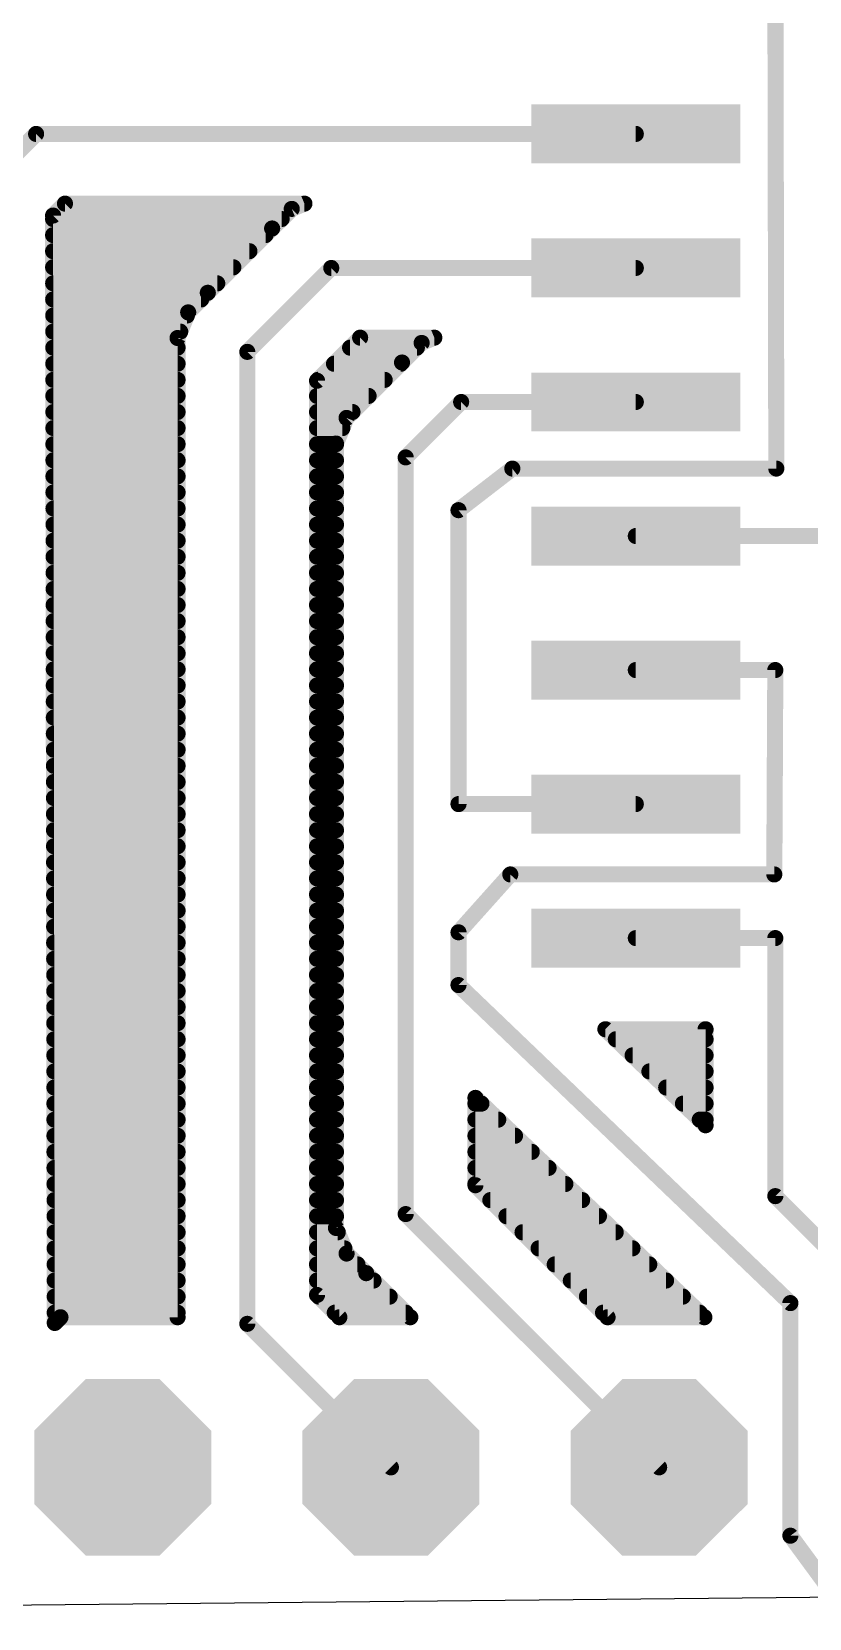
# Model space of a CAD drawing. Extents: x -10.4 to 51.9, y -1.7 to 39.2.
# Drawn here: x 12.46 to 19.82, y 0 to 15.03 of the extents above; entities that cross this region are included whole.
import ezdxf

# ---------------------------------------------------------------- set-up
doc = ezdxf.new("R2010")
doc.units = 0
for name, color, linetype in [('1', 14, 'CONTINUOUS'), ('17', 94, 'CONTINUOUS'), ('20', 178, 'CONTINUOUS')]:
    doc.layers.add(name, color=color, linetype=linetype)

# ---------------------------------------------------------------- blocks, each defined once
blk = doc.blocks.new('OCTAGONP')
at = {"const_width": 0.5}
blk.add_lwpolyline([(-0.25, -0.1036), (-0.25, 0.1036), (-0.1036, 0.25), (0.1036, 0.25), (0.25, 0.1036), (0.25, -0.1036), (0.1036, -0.25), (-0.1036, -0.25), (-0.25, -0.1036), (-0.25, 0.1036)], dxfattribs=at)
blk = doc.blocks.new('RECT')
blk.add_solid([(-0.5, -0.5), (0.5, -0.5), (-0.5, 0.5), (0.5, 0.5)])

msp = doc.modelspace()

# ---------------------------------------------------------------- linework, layer by layer
at = {"layer": '1', "const_width": 0.1524}
for points in [[(19.5096, 10.8939), (19.5, 16)], [(12.5, 14.065), (12, 13.565)], [(18.179, 14.065), (12.5, 14.065)], [(12.6608, 13.2919), (12.7735, 13.4046)], [(12.7735, 13.4046), (15.041, 13.4046)], [(14.9209, 13.3549), (14.7351, 13.1691)], [(15.041, 13.4046), (14.9209, 13.3549)], [(12.6765, 2.798), (12.6608, 13.2919)], [(12.6609, 13.2588), (14.8249, 13.2588)], [(14.7351, 13.1691), (14.1259, 12.5599)], [(14.7351, 13.1691), (14.7351, 13.1691)], [(12.6611, 13.1064), (14.6725, 13.1064)], [(12.6613, 12.954), (14.5201, 12.954)], [(12.6615, 12.8016), (14.3677, 12.8016)], [(14.5, 12), (15.295, 12.795)], [(15.295, 12.795), (18.179, 12.795)], [(12.6618, 12.6492), (14.2153, 12.6492)], [(14.1259, 12.5599), (13.9401, 12.3741)], [(14.1259, 12.5599), (14.1259, 12.5599)], [(12.662, 12.4968), (14.0629, 12.4968)], [(12.6622, 12.3444), (13.9278, 12.3444)], [(13.9401, 12.3741), (13.8396, 12.1314)], [(12.6624, 12.192), (13.8647, 12.192)], [(13.8396, 12.1314), (13.8396, 2.8524)], [(15.1604, 11.7265), (15.5685, 12.1346)], [(15.5685, 12.1346), (16.271, 12.1346)], [(16.271, 12.1346), (16.1509, 12.0849)], [(12.6627, 12.0396), (13.8396, 12.0396)], [(14.5, 2.79), (14.5, 12)], [(15.4735, 12.0396), (16.1057, 12.0396)], [(16.1509, 12.0849), (15.9651, 11.8991)], [(12.6629, 11.8872), (13.8396, 11.8872)], [(15.3211, 11.8872), (15.9533, 11.8872)], [(15.9651, 11.8991), (15.4401, 11.3741)], [(12.6631, 11.7348), (13.8396, 11.7348)], [(15.1604, 3.0635), (15.1604, 11.7265)], [(15.1687, 11.7348), (15.8009, 11.7348)], [(12.6634, 11.5824), (13.8396, 11.5824)], [(15.1604, 11.5824), (15.6485, 11.5824)], [(16, 11), (16.525, 11.525)], [(16.525, 11.525), (18.179, 11.525)], [(12.6636, 11.43), (13.8396, 11.43)], [(15.1604, 11.43), (15.4961, 11.43)], [(15.4401, 11.3741), (15.3396, 11.1314)], [(12.6638, 11.2776), (13.8396, 11.2776)], [(15.1604, 11.2776), (15.4002, 11.2776)], [(12.664, 11.1252), (13.8396, 11.1252)], [(15.1604, 11.1252), (15.3396, 11.1252)], [(15.3396, 11.1314), (15.3396, 3.6986)], [(12.6643, 10.9728), (13.8396, 10.9728)], [(15.1604, 10.9728), (15.3396, 10.9728)], [(16, 3.83), (16, 11)], [(12.6645, 10.8204), (13.8396, 10.8204)], [(15.1604, 10.8204), (15.3396, 10.8204)], [(16.5, 10.5), (17.0096, 10.8939)], [(17.0096, 10.8939), (19.5096, 10.8939)], [(12.6647, 10.668), (13.8396, 10.668)], [(15.1604, 10.668), (15.3396, 10.668)], [(12.6649, 10.5156), (13.8396, 10.5156)], [(15.1604, 10.5156), (15.3396, 10.5156)], [(16.5, 7.715), (16.5, 10.5)], [(12.6652, 10.3632), (13.8396, 10.3632)], [(15.1604, 10.3632), (15.3396, 10.3632)], [(12.6654, 10.2108), (13.8396, 10.2108)], [(15.1604, 10.2108), (15.3396, 10.2108)], [(20, 10.255), (18.179, 10.255)], [(12.6656, 10.0584), (13.8396, 10.0584)], [(15.1604, 10.0584), (15.3396, 10.0584)], [(12.6659, 9.906), (13.8396, 9.906)], [(15.1604, 9.906), (15.3396, 9.906)], [(12.6661, 9.7536), (13.8396, 9.7536)], [(15.1604, 9.7536), (15.3396, 9.7536)], [(12.6663, 9.6012), (13.8396, 9.6012)], [(15.1604, 9.6012), (15.3396, 9.6012)], [(12.6665, 9.4488), (13.8396, 9.4488)], [(15.1604, 9.4488), (15.3396, 9.4488)], [(12.6668, 9.2964), (13.8396, 9.2964)], [(15.1604, 9.2964), (15.3396, 9.2964)], [(12.667, 9.144), (13.8396, 9.144)], [(15.1604, 9.144), (15.3396, 9.144)], [(12.6672, 8.9916), (13.8396, 8.9916)], [(15.1604, 8.9916), (15.3396, 8.9916)], [(19.5, 8.985), (18.179, 8.985)], [(19.4904, 7.0482), (19.5, 8.985)], [(12.6674, 8.8392), (13.8396, 8.8392)], [(15.1604, 8.8392), (15.3396, 8.8392)], [(12.6677, 8.6868), (13.8396, 8.6868)], [(15.1604, 8.6868), (15.3396, 8.6868)], [(12.6679, 8.5344), (13.8396, 8.5344)], [(15.1604, 8.5344), (15.3396, 8.5344)], [(12.6681, 8.382), (13.8396, 8.382)], [(15.1604, 8.382), (15.3396, 8.382)], [(12.6684, 8.2296), (13.8396, 8.2296)], [(15.1604, 8.2296), (15.3396, 8.2296)], [(12.6686, 8.0772), (13.8396, 8.0772)], [(15.1604, 8.0772), (15.3396, 8.0772)], [(12.6688, 7.9248), (13.8396, 7.9248)], [(15.1604, 7.9248), (15.3396, 7.9248)], [(12.669, 7.7724), (13.8396, 7.7724)], [(15.1604, 7.7724), (15.3396, 7.7724)], [(12.6693, 7.62), (13.8396, 7.62)], [(15.1604, 7.62), (15.3396, 7.62)], [(18.179, 7.715), (16.5, 7.715)], [(12.6695, 7.4676), (13.8396, 7.4676)], [(15.1604, 7.4676), (15.3396, 7.4676)], [(12.6697, 7.3152), (13.8396, 7.3152)], [(15.1604, 7.3152), (15.3396, 7.3152)], [(12.67, 7.1628), (13.8396, 7.1628)], [(15.1604, 7.1628), (15.3396, 7.1628)], [(12.6702, 7.0104), (13.8396, 7.0104)], [(15.1604, 7.0104), (15.3396, 7.0104)], [(16.5, 6.5), (16.9904, 7.0482)], [(16.9904, 7.0482), (19.4904, 7.0482)], [(12.6704, 6.858), (13.8396, 6.858)], [(15.1604, 6.858), (15.3396, 6.858)], [(12.6706, 6.7056), (13.8396, 6.7056)], [(15.1604, 6.7056), (15.3396, 6.7056)], [(12.6709, 6.5532), (13.8396, 6.5532)], [(15.1604, 6.5532), (15.3396, 6.5532)], [(12.6711, 6.4008), (13.8396, 6.4008)], [(15.1604, 6.4008), (15.3396, 6.4008)], [(16.5, 6), (16.5, 6.5)], [(19.5, 6.445), (18.179, 6.445)], [(19.5, 4), (19.5, 6.445)], [(12.6713, 6.2484), (13.8396, 6.2484)], [(15.1604, 6.2484), (15.3396, 6.2484)], [(12.6715, 6.096), (13.8396, 6.096)], [(15.1604, 6.096), (15.3396, 6.096)], [(12.6718, 5.9436), (13.8396, 5.9436)], [(15.1604, 5.9436), (15.3396, 5.9436)], [(19.6427, 2.9864), (16.5, 6)], [(12.672, 5.7912), (13.8396, 5.7912)], [(15.1604, 5.7912), (15.3396, 5.7912)], [(12.6722, 5.6388), (13.8396, 5.6388)], [(15.1604, 5.6388), (15.3396, 5.6388)], [(12.6725, 5.4864), (13.8396, 5.4864)], [(15.1604, 5.4864), (15.3396, 5.4864)], [(17.8907, 5.5814), (18.8396, 5.5814)], [(18.8396, 4.6715), (17.8907, 5.5814)], [(17.9898, 5.4864), (18.8396, 5.4864)], [(18.8396, 5.5814), (18.8396, 4.6715)], [(12.6727, 5.334), (13.8396, 5.334)], [(15.1604, 5.334), (15.3396, 5.334)], [(18.1487, 5.334), (18.8396, 5.334)], [(12.6729, 5.1816), (13.8396, 5.1816)], [(15.1604, 5.1816), (15.3396, 5.1816)], [(18.3076, 5.1816), (18.8396, 5.1816)], [(12.6731, 5.0292), (13.8396, 5.0292)], [(15.1604, 5.0292), (15.3396, 5.0292)], [(16.6604, 4.1035), (16.6604, 4.9312)], [(16.6604, 4.9312), (18.8283, 2.8524)], [(18.4666, 5.0292), (18.8396, 5.0292)], [(12.6734, 4.8768), (13.8396, 4.8768)], [(15.1604, 4.8768), (15.3396, 4.8768)], [(16.6604, 4.8768), (16.7172, 4.8768)], [(18.6255, 4.8768), (18.8396, 4.8768)], [(12.6736, 4.7244), (13.8396, 4.7244)], [(15.1604, 4.7244), (15.3396, 4.7244)], [(16.6604, 4.7244), (16.8761, 4.7244)], [(18.7844, 4.7244), (18.8396, 4.7244)], [(12.6738, 4.572), (13.8396, 4.572)], [(15.1604, 4.572), (15.3396, 4.572)], [(16.6604, 4.572), (17.035, 4.572)], [(12.674, 4.4196), (13.8396, 4.4196)], [(15.1604, 4.4196), (15.3396, 4.4196)], [(16.6604, 4.4196), (17.1939, 4.4196)], [(12.6743, 4.2672), (13.8396, 4.2672)], [(15.1604, 4.2672), (15.3396, 4.2672)], [(16.6604, 4.2672), (17.3529, 4.2672)], [(12.6745, 4.1148), (13.8396, 4.1148)], [(15.1604, 4.1148), (15.3396, 4.1148)], [(16.6604, 4.1148), (17.5118, 4.1148)], [(17.9115, 2.8524), (16.6604, 4.1035)], [(20, 3.5), (19.5, 4)], [(12.6747, 3.9624), (13.8396, 3.9624)], [(15.1604, 3.9624), (15.3396, 3.9624)], [(16.8015, 3.9624), (17.6707, 3.9624)], [(12.675, 3.81), (13.8396, 3.81)], [(15.1604, 3.81), (15.3396, 3.81)], [(15.3396, 3.6986), (15.4401, 3.4559)], [(18.4, 1.43), (16, 3.83)], [(16.9539, 3.81), (17.8297, 3.81)], [(12.6752, 3.6576), (13.8396, 3.6576)], [(15.1604, 3.6576), (15.3566, 3.6576)], [(17.1063, 3.6576), (17.9886, 3.6576)], [(12.6754, 3.5052), (13.8396, 3.5052)], [(15.1604, 3.5052), (15.4197, 3.5052)], [(15.4401, 3.4559), (15.6259, 3.2701)], [(17.2587, 3.5052), (18.1475, 3.5052)], [(12.6756, 3.3528), (13.8396, 3.3528)], [(15.1604, 3.3528), (15.5433, 3.3528)], [(15.6259, 3.2701), (16.0437, 2.8524)], [(17.4111, 3.3528), (18.3065, 3.3528)], [(12.6759, 3.2004), (13.8396, 3.2004)], [(15.1604, 3.2004), (15.6957, 3.2004)], [(17.5635, 3.2004), (18.4654, 3.2004)], [(12.6761, 3.048), (13.8396, 3.048)], [(15.3715, 2.8524), (15.1604, 3.0635)], [(15.1759, 3.048), (15.8481, 3.048)], [(17.7159, 3.048), (18.6243, 3.048)], [(19.6427, 0.7823), (19.6427, 2.9864)], [(12.6763, 2.8956), (13.8396, 2.8956)], [(12.7308, 2.8524), (12.6765, 2.798)], [(13.8396, 2.8524), (12.7308, 2.8524)], [(15.86, 1.43), (14.5, 2.79)], [(15.3283, 2.8956), (16.0005, 2.8956)], [(16.0437, 2.8524), (15.3715, 2.8524)], [(17.8683, 2.8956), (18.7832, 2.8956)], [(18.8283, 2.8524), (17.9115, 2.8524)], [(20, 0.2959), (19.6427, 0.7823)]]:
    msp.add_lwpolyline(points, dxfattribs=at)
at = {"layer": '1', "const_width": 0.0762}
for points in [[(12.5, 14.1031, 1), (12.5, 14.0269)], [(12.5269, 14.0381, 1), (12.4731, 14.0919)], [(18.179, 14.0269, 1), (18.179, 14.1031)], [(12.7735, 13.4427, 1), (12.7735, 13.3665)], [(12.8005, 13.3777, 1), (12.7466, 13.4315)], [(14.9063, 13.3901, 1), (14.9355, 13.3197)], [(14.9479, 13.3279, 1), (14.894, 13.3818)], [(15.0556, 13.3694, 1), (15.0264, 13.4398)], [(15.041, 13.3665, 1), (15.041, 13.4427)], [(12.6989, 13.2919, 1), (12.6227, 13.2918)], [(12.6339, 13.3188, 1), (12.6877, 13.2649)], [(12.6609, 13.2969, 1), (12.6609, 13.2207)], [(14.7732, 13.1691, 1), (14.697, 13.1691)], [(14.7082, 13.196, 1), (14.7621, 13.1421)], [(14.7621, 13.1421, 1), (14.7082, 13.196)], [(14.8249, 13.2207, 1), (14.8249, 13.2969)], [(12.6611, 13.1445, 1), (12.6611, 13.0683)], [(14.6725, 13.0683, 1), (14.6725, 13.1445)], [(14.697, 13.1691, 1), (14.7732, 13.1691)], [(12.6613, 12.9921, 1), (12.6613, 12.9159)], [(14.5201, 12.9159, 1), (14.5201, 12.9921)], [(12.6615, 12.8397, 1), (12.6615, 12.7635)], [(14.3677, 12.7635, 1), (14.3677, 12.8397)], [(15.295, 12.8331, 1), (15.295, 12.7569)], [(15.3219, 12.7681, 1), (15.2681, 12.8219)], [(18.179, 12.7569, 1), (18.179, 12.8331)], [(12.6618, 12.6873, 1), (12.6618, 12.6111)], [(14.1259, 12.598, 1), (14.1259, 12.5218)], [(14.1529, 12.5329, 1), (14.099, 12.5868)], [(14.1259, 12.5218, 1), (14.1259, 12.598)], [(14.2153, 12.6111, 1), (14.2153, 12.6873)], [(12.662, 12.5349, 1), (12.662, 12.4587)], [(14.0629, 12.4587, 1), (14.0629, 12.5349)], [(14.099, 12.5868, 1), (14.1529, 12.5329)], [(12.6622, 12.3825, 1), (12.6622, 12.3063)], [(13.9132, 12.401, 1), (13.9671, 12.3471)], [(13.9753, 12.3595, 1), (13.9049, 12.3887)], [(13.9278, 12.3063, 1), (13.9278, 12.3825)], [(12.6624, 12.2301, 1), (12.6624, 12.1539)], [(13.8777, 12.1314, 1), (13.8015, 12.1314)], [(13.8044, 12.1459, 1), (13.8748, 12.1168)], [(13.8647, 12.1539, 1), (13.8647, 12.2301)], [(15.5685, 12.1727, 1), (15.5685, 12.0965)], [(15.5955, 12.1077, 1), (15.5416, 12.1615)], [(16.2856, 12.0994, 1), (16.2564, 12.1698)], [(16.271, 12.0965, 1), (16.271, 12.1727)], [(12.6627, 12.0777, 1), (12.6627, 12.0015)], [(13.8396, 12.0015, 1), (13.8396, 12.0777)], [(14.5381, 12, 1), (14.4619, 12)], [(14.4731, 12.0269, 1), (14.5269, 11.9731)], [(15.4735, 12.0777, 1), (15.4735, 12.0015)], [(16.1057, 12.0015, 1), (16.1057, 12.0777)], [(16.1363, 12.1201, 1), (16.1655, 12.0497)], [(16.1779, 12.0579, 1), (16.124, 12.1118)], [(12.6629, 11.9253, 1), (12.6629, 11.8491)], [(13.8396, 11.8491, 1), (13.8396, 11.9253)], [(15.3211, 11.9253, 1), (15.3211, 11.8491)], [(15.9382, 11.926, 1), (15.9921, 11.8721)], [(15.9921, 11.8721, 1), (15.9382, 11.926)], [(15.9533, 11.8491, 1), (15.9533, 11.9253)], [(12.6631, 11.7729, 1), (12.6631, 11.6967)], [(13.8396, 11.6967, 1), (13.8396, 11.7729)], [(15.1985, 11.7265, 1), (15.1223, 11.7265)], [(15.1335, 11.7534, 1), (15.1873, 11.6995)], [(15.1687, 11.7729, 1), (15.1687, 11.6967)], [(15.8009, 11.6967, 1), (15.8009, 11.7729)], [(12.6634, 11.6205, 1), (12.6634, 11.5443)], [(13.8396, 11.5443, 1), (13.8396, 11.6205)], [(15.1604, 11.6205, 1), (15.1604, 11.5443)], [(15.6485, 11.5443, 1), (15.6485, 11.6205)], [(16.525, 11.5631, 1), (16.525, 11.4869)], [(16.5519, 11.4981, 1), (16.4981, 11.5519)], [(18.179, 11.4869, 1), (18.179, 11.5631)], [(12.6636, 11.4681, 1), (12.6636, 11.3919)], [(13.8396, 11.3919, 1), (13.8396, 11.4681)], [(15.1604, 11.4681, 1), (15.1604, 11.3919)], [(15.4132, 11.401, 1), (15.4671, 11.3471)], [(15.4753, 11.3595, 1), (15.4049, 11.3887)], [(15.4961, 11.3919, 1), (15.4961, 11.4681)], [(12.6638, 11.3157, 1), (12.6638, 11.2395)], [(13.8396, 11.2395, 1), (13.8396, 11.3157)], [(15.1604, 11.3157, 1), (15.1604, 11.2395)], [(15.4002, 11.2395, 1), (15.4002, 11.3157)], [(12.664, 11.1633, 1), (12.664, 11.0871)], [(13.8396, 11.0871, 1), (13.8396, 11.1633)], [(15.1604, 11.1633, 1), (15.1604, 11.0871)], [(15.3777, 11.1314, 1), (15.3015, 11.1314)], [(15.3044, 11.1459, 1), (15.3748, 11.1168)], [(15.3396, 11.0871, 1), (15.3396, 11.1633)], [(12.6643, 11.0109, 1), (12.6643, 10.9347)], [(13.8396, 10.9347, 1), (13.8396, 11.0109)], [(15.1604, 11.0109, 1), (15.1604, 10.9347)], [(15.3396, 10.9347, 1), (15.3396, 11.0109)], [(16.0381, 11, 1), (15.9619, 11)], [(15.9731, 11.0269, 1), (16.0269, 10.9731)], [(12.6645, 10.8585, 1), (12.6645, 10.7823)], [(13.8396, 10.7823, 1), (13.8396, 10.8585)], [(15.1604, 10.8585, 1), (15.1604, 10.7823)], [(15.3396, 10.7823, 1), (15.3396, 10.8585)], [(17.0096, 10.932, 1), (17.0096, 10.8558)], [(17.0329, 10.8638, 1), (16.9863, 10.9241)], [(19.4715, 10.8938, 1), (19.5477, 10.894)], [(19.5096, 10.8558, 1), (19.5096, 10.932)], [(12.6647, 10.7061, 1), (12.6647, 10.6299)], [(13.8396, 10.6299, 1), (13.8396, 10.7061)], [(15.1604, 10.7061, 1), (15.1604, 10.6299)], [(15.3396, 10.6299, 1), (15.3396, 10.7061)], [(12.6649, 10.5537, 1), (12.6649, 10.4775)], [(13.8396, 10.4775, 1), (13.8396, 10.5537)], [(15.1604, 10.5537, 1), (15.1604, 10.4775)], [(15.3396, 10.4775, 1), (15.3396, 10.5537)], [(16.5381, 10.5, 1), (16.4619, 10.5)], [(16.4767, 10.5301, 1), (16.5233, 10.4699)], [(12.6652, 10.4013, 1), (12.6652, 10.3251)], [(13.8396, 10.3251, 1), (13.8396, 10.4013)], [(15.1604, 10.4013, 1), (15.1604, 10.3251)], [(15.3396, 10.3251, 1), (15.3396, 10.4013)], [(12.6654, 10.2489, 1), (12.6654, 10.1727)], [(13.8396, 10.1727, 1), (13.8396, 10.2489)], [(15.1604, 10.2489, 1), (15.1604, 10.1727)], [(15.3396, 10.1727, 1), (15.3396, 10.2489)], [(18.179, 10.2931, 1), (18.179, 10.2169)], [(12.6656, 10.0965, 1), (12.6656, 10.0203)], [(13.8396, 10.0203, 1), (13.8396, 10.0965)], [(15.1604, 10.0965, 1), (15.1604, 10.0203)], [(15.3396, 10.0203, 1), (15.3396, 10.0965)], [(12.6659, 9.9441, 1), (12.6659, 9.8679)], [(13.8396, 9.8679, 1), (13.8396, 9.9441)], [(15.1604, 9.9441, 1), (15.1604, 9.8679)], [(15.3396, 9.8679, 1), (15.3396, 9.9441)], [(12.6661, 9.7917, 1), (12.6661, 9.7155)], [(13.8396, 9.7155, 1), (13.8396, 9.7917)], [(15.1604, 9.7917, 1), (15.1604, 9.7155)], [(15.3396, 9.7155, 1), (15.3396, 9.7917)], [(12.6663, 9.6393, 1), (12.6663, 9.5631)], [(13.8396, 9.5631, 1), (13.8396, 9.6393)], [(15.1604, 9.6393, 1), (15.1604, 9.5631)], [(15.3396, 9.5631, 1), (15.3396, 9.6393)], [(12.6665, 9.4869, 1), (12.6665, 9.4107)], [(13.8396, 9.4107, 1), (13.8396, 9.4869)], [(15.1604, 9.4869, 1), (15.1604, 9.4107)], [(15.3396, 9.4107, 1), (15.3396, 9.4869)], [(12.6668, 9.3345, 1), (12.6668, 9.2583)], [(13.8396, 9.2583, 1), (13.8396, 9.3345)], [(15.1604, 9.3345, 1), (15.1604, 9.2583)], [(15.3396, 9.2583, 1), (15.3396, 9.3345)], [(12.667, 9.1821, 1), (12.667, 9.1059)], [(13.8396, 9.1059, 1), (13.8396, 9.1821)], [(15.1604, 9.1821, 1), (15.1604, 9.1059)], [(15.3396, 9.1059, 1), (15.3396, 9.1821)], [(12.6672, 9.0297, 1), (12.6672, 8.9535)], [(13.8396, 8.9535, 1), (13.8396, 9.0297)], [(15.1604, 9.0297, 1), (15.1604, 8.9535)], [(15.3396, 8.9535, 1), (15.3396, 9.0297)], [(18.179, 9.0231, 1), (18.179, 8.9469)], [(19.5381, 8.9848, 1), (19.4619, 8.9852)], [(19.5, 8.9469, 1), (19.5, 9.0231)], [(12.6674, 8.8773, 1), (12.6674, 8.8011)], [(13.8396, 8.8011, 1), (13.8396, 8.8773)], [(15.1604, 8.8773, 1), (15.1604, 8.8011)], [(15.3396, 8.8011, 1), (15.3396, 8.8773)], [(12.6677, 8.7249, 1), (12.6677, 8.6487)], [(13.8396, 8.6487, 1), (13.8396, 8.7249)], [(15.1604, 8.7249, 1), (15.1604, 8.6487)], [(15.3396, 8.6487, 1), (15.3396, 8.7249)], [(12.6679, 8.5725, 1), (12.6679, 8.4963)], [(13.8396, 8.4963, 1), (13.8396, 8.5725)], [(15.1604, 8.5725, 1), (15.1604, 8.4963)], [(15.3396, 8.4963, 1), (15.3396, 8.5725)], [(12.6681, 8.4201, 1), (12.6681, 8.3439)], [(13.8396, 8.3439, 1), (13.8396, 8.4201)], [(15.1604, 8.4201, 1), (15.1604, 8.3439)], [(15.3396, 8.3439, 1), (15.3396, 8.4201)], [(12.6684, 8.2677, 1), (12.6684, 8.1915)], [(13.8396, 8.1915, 1), (13.8396, 8.2677)], [(15.1604, 8.2677, 1), (15.1604, 8.1915)], [(15.3396, 8.1915, 1), (15.3396, 8.2677)], [(12.6686, 8.1153, 1), (12.6686, 8.0391)], [(13.8396, 8.0391, 1), (13.8396, 8.1153)], [(15.1604, 8.1153, 1), (15.1604, 8.0391)], [(15.3396, 8.0391, 1), (15.3396, 8.1153)], [(12.6688, 7.9629, 1), (12.6688, 7.8867)], [(13.8396, 7.8867, 1), (13.8396, 7.9629)], [(15.1604, 7.9629, 1), (15.1604, 7.8867)], [(15.3396, 7.8867, 1), (15.3396, 7.9629)], [(12.669, 7.8105, 1), (12.669, 7.7343)], [(13.8396, 7.7343, 1), (13.8396, 7.8105)], [(15.1604, 7.8105, 1), (15.1604, 7.7343)], [(15.3396, 7.7343, 1), (15.3396, 7.8105)], [(12.6693, 7.6581, 1), (12.6693, 7.5819)], [(13.8396, 7.5819, 1), (13.8396, 7.6581)], [(15.1604, 7.6581, 1), (15.1604, 7.5819)], [(15.3396, 7.5819, 1), (15.3396, 7.6581)], [(16.5, 7.7531, 1), (16.5, 7.6769)], [(16.4619, 7.715, 1), (16.5381, 7.715)], [(18.179, 7.6769, 1), (18.179, 7.7531)], [(12.6695, 7.5057, 1), (12.6695, 7.4295)], [(13.8396, 7.4295, 1), (13.8396, 7.5057)], [(15.1604, 7.5057, 1), (15.1604, 7.4295)], [(15.3396, 7.4295, 1), (15.3396, 7.5057)], [(12.6697, 7.3533, 1), (12.6697, 7.2771)], [(13.8396, 7.2771, 1), (13.8396, 7.3533)], [(15.1604, 7.3533, 1), (15.1604, 7.2771)], [(15.3396, 7.2771, 1), (15.3396, 7.3533)], [(12.67, 7.2009, 1), (12.67, 7.1247)], [(13.8396, 7.1247, 1), (13.8396, 7.2009)], [(15.1604, 7.2009, 1), (15.1604, 7.1247)], [(15.3396, 7.1247, 1), (15.3396, 7.2009)], [(12.6702, 7.0485, 1), (12.6702, 6.9723)], [(13.8396, 6.9723, 1), (13.8396, 7.0485)], [(15.1604, 7.0485, 1), (15.1604, 6.9723)], [(15.3396, 6.9723, 1), (15.3396, 7.0485)], [(16.9904, 7.0863, 1), (16.9904, 7.0101)], [(17.0188, 7.0228, 1), (16.962, 7.0736)], [(19.4523, 7.0484, 1), (19.5285, 7.048)], [(19.4904, 7.0101, 1), (19.4904, 7.0863)], [(12.6704, 6.8961, 1), (12.6704, 6.8199)], [(13.8396, 6.8199, 1), (13.8396, 6.8961)], [(15.1604, 6.8961, 1), (15.1604, 6.8199)], [(15.3396, 6.8199, 1), (15.3396, 6.8961)], [(12.6706, 6.7437, 1), (12.6706, 6.6675)], [(13.8396, 6.6675, 1), (13.8396, 6.7437)], [(15.1604, 6.7437, 1), (15.1604, 6.6675)], [(15.3396, 6.6675, 1), (15.3396, 6.7437)], [(12.6709, 6.5913, 1), (12.6709, 6.5151)], [(13.8396, 6.5151, 1), (13.8396, 6.5913)], [(15.1604, 6.5913, 1), (15.1604, 6.5151)], [(15.3396, 6.5151, 1), (15.3396, 6.5913)], [(12.6711, 6.4389, 1), (12.6711, 6.3627)], [(13.8396, 6.3627, 1), (13.8396, 6.4389)], [(15.1604, 6.4389, 1), (15.1604, 6.3627)], [(15.3396, 6.3627, 1), (15.3396, 6.4389)], [(16.5381, 6.5, 1), (16.4619, 6.5)], [(16.4716, 6.5254, 1), (16.5284, 6.4746)], [(18.179, 6.4831, 1), (18.179, 6.4069)], [(19.5381, 6.445, 1), (19.4619, 6.445)], [(19.5, 6.4069, 1), (19.5, 6.4831)], [(12.6713, 6.2865, 1), (12.6713, 6.2103)], [(13.8396, 6.2103, 1), (13.8396, 6.2865)], [(15.1604, 6.2865, 1), (15.1604, 6.2103)], [(15.3396, 6.2103, 1), (15.3396, 6.2865)], [(12.6715, 6.1341, 1), (12.6715, 6.0579)], [(13.8396, 6.0579, 1), (13.8396, 6.1341)], [(15.1604, 6.1341, 1), (15.1604, 6.0579)], [(15.3396, 6.0579, 1), (15.3396, 6.1341)], [(12.6718, 5.9817, 1), (12.6718, 5.9055)], [(13.8396, 5.9055, 1), (13.8396, 5.9817)], [(15.1604, 5.9817, 1), (15.1604, 5.9055)], [(15.3396, 5.9055, 1), (15.3396, 5.9817)], [(16.5264, 6.0275, 1), (16.4736, 5.9725)], [(16.4619, 6, 1), (16.5381, 6)], [(12.672, 5.8293, 1), (12.672, 5.7531)], [(13.8396, 5.7531, 1), (13.8396, 5.8293)], [(15.1604, 5.8293, 1), (15.1604, 5.7531)], [(15.3396, 5.7531, 1), (15.3396, 5.8293)], [(12.6722, 5.6769, 1), (12.6722, 5.6007)], [(13.8396, 5.6007, 1), (13.8396, 5.6769)], [(15.1604, 5.6769, 1), (15.1604, 5.6007)], [(15.3396, 5.6007, 1), (15.3396, 5.6769)], [(12.6725, 5.5245, 1), (12.6725, 5.4483)], [(13.8396, 5.4483, 1), (13.8396, 5.5245)], [(15.1604, 5.5245, 1), (15.1604, 5.4483)], [(15.3396, 5.4483, 1), (15.3396, 5.5245)], [(17.8907, 5.6195, 1), (17.8907, 5.5433)], [(17.9171, 5.6089, 1), (17.8643, 5.5539)], [(17.9898, 5.5245, 1), (17.9898, 5.4483)], [(18.8777, 5.5814, 1), (18.8015, 5.5814)], [(18.8396, 5.5433, 1), (18.8396, 5.6195)], [(18.8396, 5.4483, 1), (18.8396, 5.5245)], [(12.6727, 5.3721, 1), (12.6727, 5.2959)], [(13.8396, 5.2959, 1), (13.8396, 5.3721)], [(15.1604, 5.3721, 1), (15.1604, 5.2959)], [(15.3396, 5.2959, 1), (15.3396, 5.3721)], [(18.1487, 5.3721, 1), (18.1487, 5.2959)], [(18.8396, 5.2959, 1), (18.8396, 5.3721)], [(12.6729, 5.2197, 1), (12.6729, 5.1435)], [(13.8396, 5.1435, 1), (13.8396, 5.2197)], [(15.1604, 5.2197, 1), (15.1604, 5.1435)], [(15.3396, 5.1435, 1), (15.3396, 5.2197)], [(18.3076, 5.2197, 1), (18.3076, 5.1435)], [(18.8396, 5.1435, 1), (18.8396, 5.2197)], [(12.6731, 5.0673, 1), (12.6731, 4.9911)], [(13.8396, 4.9911, 1), (13.8396, 5.0673)], [(15.1604, 5.0673, 1), (15.1604, 4.9911)], [(15.3396, 4.9911, 1), (15.3396, 5.0673)], [(16.6985, 4.9312, 1), (16.6223, 4.9312)], [(16.6868, 4.9587, 1), (16.634, 4.9037)], [(18.4666, 5.0673, 1), (18.4666, 4.9911)], [(18.8396, 4.9911, 1), (18.8396, 5.0673)], [(12.6734, 4.9149, 1), (12.6734, 4.8387)], [(13.8396, 4.8387, 1), (13.8396, 4.9149)], [(15.1604, 4.9149, 1), (15.1604, 4.8387)], [(15.3396, 4.8387, 1), (15.3396, 4.9149)], [(16.6604, 4.9149, 1), (16.6604, 4.8387)], [(16.7172, 4.8387, 1), (16.7172, 4.9149)], [(18.6255, 4.9149, 1), (18.6255, 4.8387)], [(18.8396, 4.8387, 1), (18.8396, 4.9149)], [(12.6736, 4.7625, 1), (12.6736, 4.6863)], [(13.8396, 4.6863, 1), (13.8396, 4.7625)], [(15.1604, 4.7625, 1), (15.1604, 4.6863)], [(15.3396, 4.6863, 1), (15.3396, 4.7625)], [(16.6604, 4.7625, 1), (16.6604, 4.6863)], [(16.8761, 4.6863, 1), (16.8761, 4.7625)], [(18.7844, 4.7625, 1), (18.7844, 4.6863)], [(18.8015, 4.6715, 1), (18.8777, 4.6715)], [(18.8132, 4.644, 1), (18.866, 4.699)], [(18.8396, 4.6863, 1), (18.8396, 4.7625)], [(12.6738, 4.6101, 1), (12.6738, 4.5339)], [(13.8396, 4.5339, 1), (13.8396, 4.6101)], [(15.1604, 4.6101, 1), (15.1604, 4.5339)], [(15.3396, 4.5339, 1), (15.3396, 4.6101)], [(16.6604, 4.6101, 1), (16.6604, 4.5339)], [(17.035, 4.5339, 1), (17.035, 4.6101)], [(12.674, 4.4577, 1), (12.674, 4.3815)], [(13.8396, 4.3815, 1), (13.8396, 4.4577)], [(15.1604, 4.4577, 1), (15.1604, 4.3815)], [(15.3396, 4.3815, 1), (15.3396, 4.4577)], [(16.6604, 4.4577, 1), (16.6604, 4.3815)], [(17.1939, 4.3815, 1), (17.1939, 4.4577)], [(12.6743, 4.3053, 1), (12.6743, 4.2291)], [(13.8396, 4.2291, 1), (13.8396, 4.3053)], [(15.1604, 4.3053, 1), (15.1604, 4.2291)], [(15.3396, 4.2291, 1), (15.3396, 4.3053)], [(16.6604, 4.3053, 1), (16.6604, 4.2291)], [(17.3529, 4.2291, 1), (17.3529, 4.3053)], [(12.6745, 4.1529, 1), (12.6745, 4.0767)], [(13.8396, 4.0767, 1), (13.8396, 4.1529)], [(15.1604, 4.1529, 1), (15.1604, 4.0767)], [(15.3396, 4.0767, 1), (15.3396, 4.1529)], [(16.6604, 4.1529, 1), (16.6604, 4.0767)], [(16.6873, 4.1305, 1), (16.6335, 4.0766)], [(16.6223, 4.1035, 1), (16.6985, 4.1035)], [(17.5118, 4.0767, 1), (17.5118, 4.1529)], [(19.5269, 4.0269, 1), (19.4731, 3.9731)], [(12.6747, 4.0005, 1), (12.6747, 3.9243)], [(13.8396, 3.9243, 1), (13.8396, 4.0005)], [(15.1604, 4.0005, 1), (15.1604, 3.9243)], [(15.3396, 3.9243, 1), (15.3396, 4.0005)], [(16.8015, 4.0005, 1), (16.8015, 3.9243)], [(17.6707, 3.9243, 1), (17.6707, 4.0005)], [(19.4619, 4, 1), (19.5381, 4)], [(12.675, 3.8481, 1), (12.675, 3.7719)], [(13.8396, 3.7719, 1), (13.8396, 3.8481)], [(15.1604, 3.8481, 1), (15.1604, 3.7719)], [(15.3748, 3.7132, 1), (15.3044, 3.6841)], [(15.3396, 3.7719, 1), (15.3396, 3.8481)], [(15.9619, 3.83, 1), (16.0381, 3.83)], [(16.0269, 3.8569, 1), (15.9731, 3.8031)], [(16.9539, 3.8481, 1), (16.9539, 3.7719)], [(17.8297, 3.7719, 1), (17.8297, 3.8481)], [(12.6752, 3.6957, 1), (12.6752, 3.6195)], [(13.8396, 3.6195, 1), (13.8396, 3.6957)], [(15.1604, 3.6957, 1), (15.1604, 3.6195)], [(15.3015, 3.6986, 1), (15.3777, 3.6986)], [(15.3566, 3.6195, 1), (15.3566, 3.6957)], [(17.1063, 3.6957, 1), (17.1063, 3.6195)], [(17.9886, 3.6195, 1), (17.9886, 3.6957)], [(12.6754, 3.5433, 1), (12.6754, 3.4671)], [(13.8396, 3.4671, 1), (13.8396, 3.5433)], [(15.1604, 3.5433, 1), (15.1604, 3.4671)], [(15.4671, 3.4829, 1), (15.4132, 3.429)], [(15.4049, 3.4413, 1), (15.4753, 3.4705)], [(15.4197, 3.4671, 1), (15.4197, 3.5433)], [(17.2587, 3.5433, 1), (17.2587, 3.4671)], [(18.1475, 3.4671, 1), (18.1475, 3.5433)], [(12.6756, 3.3909, 1), (12.6756, 3.3147)], [(13.8396, 3.3147, 1), (13.8396, 3.3909)], [(15.1604, 3.3909, 1), (15.1604, 3.3147)], [(15.5433, 3.3147, 1), (15.5433, 3.3909)], [(15.6529, 3.2971, 1), (15.599, 3.2432)], [(15.599, 3.2432, 1), (15.6529, 3.2971)], [(17.4111, 3.3909, 1), (17.4111, 3.3147)], [(18.3065, 3.3147, 1), (18.3065, 3.3909)], [(12.6759, 3.2385, 1), (12.6759, 3.1623)], [(13.8396, 3.1623, 1), (13.8396, 3.2385)], [(15.1604, 3.2385, 1), (15.1604, 3.1623)], [(15.6957, 3.1623, 1), (15.6957, 3.2385)], [(17.5635, 3.2385, 1), (17.5635, 3.1623)], [(18.4654, 3.1623, 1), (18.4654, 3.2385)], [(12.6761, 3.0861, 1), (12.6761, 3.0099)], [(13.8396, 3.0099, 1), (13.8396, 3.0861)], [(15.1873, 3.0905, 1), (15.1335, 3.0366)], [(15.1223, 3.0635, 1), (15.1985, 3.0635)], [(15.1759, 3.0861, 1), (15.1759, 3.0099)], [(15.8481, 3.0099, 1), (15.8481, 3.0861)], [(17.7159, 3.0861, 1), (17.7159, 3.0099)], [(18.6243, 3.0099, 1), (18.6243, 3.0861)], [(19.6808, 2.9864, 1), (19.6046, 2.9864)], [(19.6163, 2.9589, 1), (19.6691, 3.0139)], [(12.6763, 2.9337, 1), (12.6763, 2.8575)], [(12.6495, 2.825, 1), (12.7034, 2.7711)], [(12.7308, 2.8905, 1), (12.7308, 2.8143)], [(12.7578, 2.8255, 1), (12.7039, 2.8793)], [(13.8015, 2.8524, 1), (13.8777, 2.8524)], [(13.8396, 2.8575, 1), (13.8396, 2.9337)], [(13.8396, 2.8143, 1), (13.8396, 2.8905)], [(14.5269, 2.8169, 1), (14.4731, 2.7631)], [(15.3283, 2.9337, 1), (15.3283, 2.8575)], [(15.3715, 2.8905, 1), (15.3715, 2.8143)], [(15.3446, 2.8255, 1), (15.3985, 2.8793)], [(16.0005, 2.8575, 1), (16.0005, 2.9337)], [(16.0167, 2.8255, 1), (16.0706, 2.8793)], [(16.0437, 2.8143, 1), (16.0437, 2.8905)], [(17.8683, 2.9337, 1), (17.8683, 2.8575)], [(17.9115, 2.8905, 1), (17.9115, 2.8143)], [(17.8846, 2.8255, 1), (17.9385, 2.8793)], [(18.7832, 2.8575, 1), (18.7832, 2.9337)], [(18.8019, 2.8249, 1), (18.8547, 2.8799)], [(18.8283, 2.8143, 1), (18.8283, 2.8905)], [(12.6384, 2.798, 1), (12.7146, 2.7981)], [(14.4619, 2.79, 1), (14.5381, 2.79)], [(15.8331, 1.4031, 1), (15.8869, 1.4569)], [(18.3731, 1.4031, 1), (18.4269, 1.4569)], [(19.6734, 0.8049, 1), (19.612, 0.7598)], [(19.6046, 0.7823, 1), (19.6808, 0.7823)]]:
    msp.add_lwpolyline(points, format="xyb", dxfattribs=at)
at = {"layer": '20'}
msp.add_line((0, 0), (40.3868, 0.409), dxfattribs=at)

# ---------------------------------------------------------------- block references
at = {"layer": '1', "xscale": 1.9812, "yscale": 0.5588}
for p in [(18.179, 14.065), (18.179, 12.795), (18.179, 11.525), (18.179, 10.255), (18.179, 8.985), (18.179, 7.715), (18.179, 6.445)]:
    msp.add_blockref('RECT', p, dxfattribs=at)
at = {"layer": '17', "xscale": 1.6764, "yscale": 1.6764, "rotation": 180}
for p in [(13.32, 1.43), (15.86, 1.43), (18.4, 1.43)]:
    msp.add_blockref('OCTAGONP', p, dxfattribs=at)

doc.saveas('drawing.dxf')
